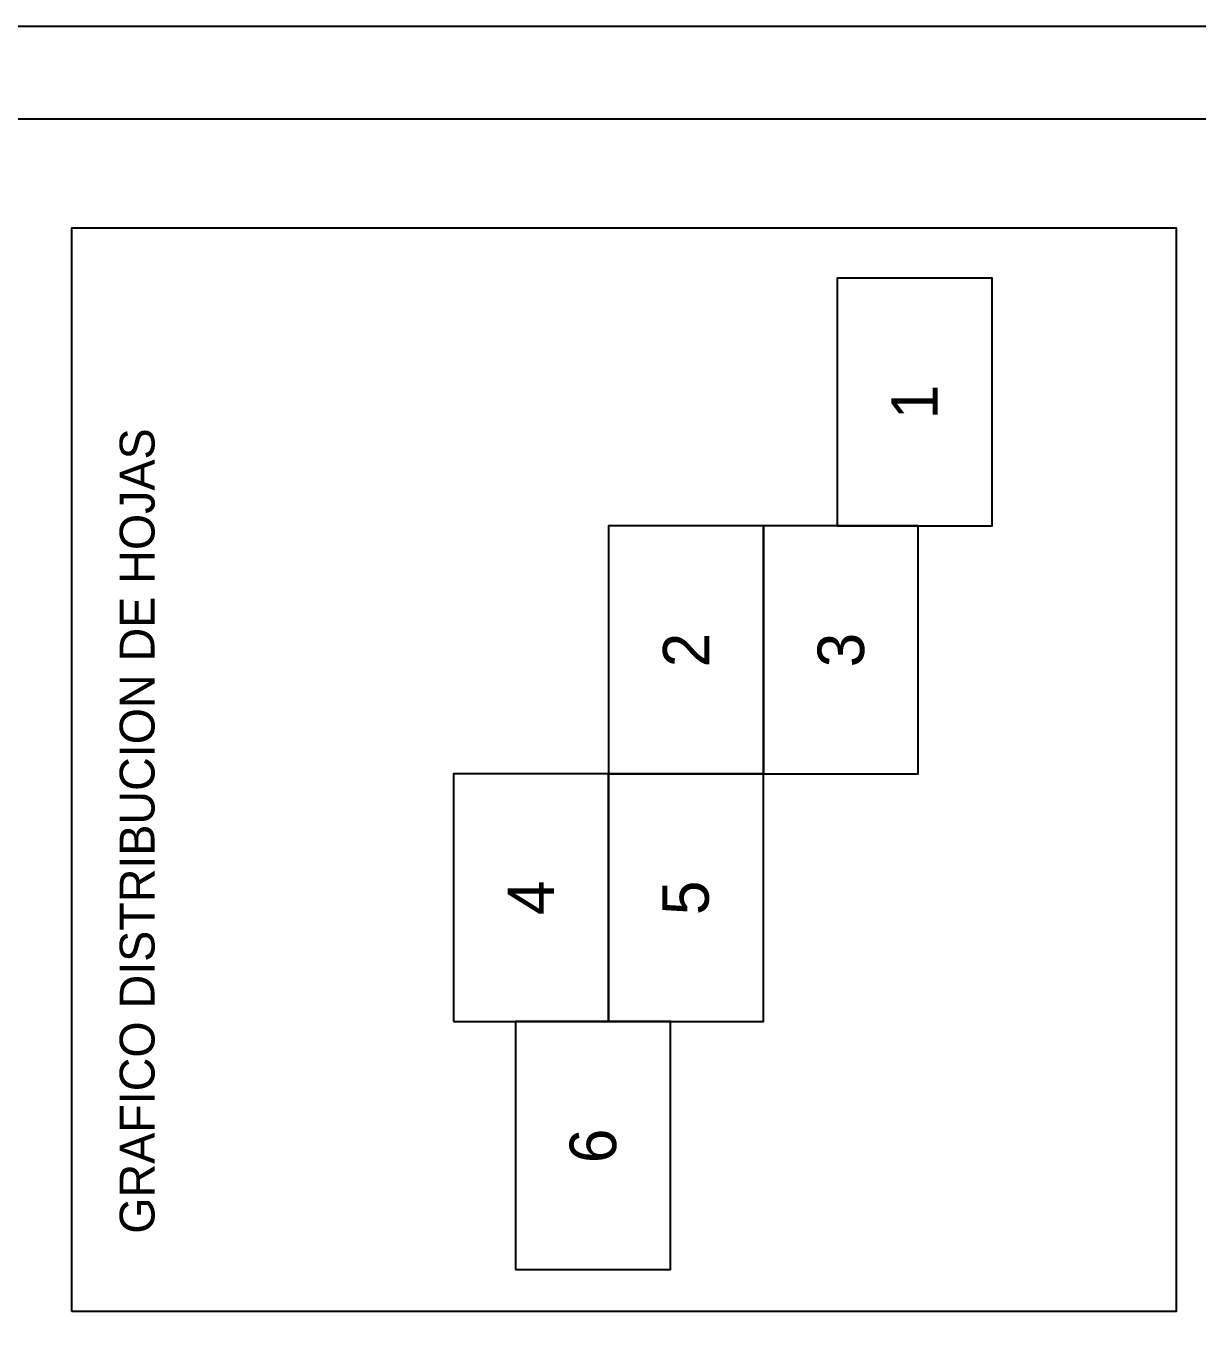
# Model space of a CAD drawing. Extents: x 731854 to 732444, y 4380981 to 4382008.
# Drawn here: x 731986.8 to 732062.4, y 4381922.5 to 4382007.5 of the extents above; entities that cross this region are included whole.
import ezdxf
from ezdxf.enums import TextEntityAlignment as Align

# ---------------------------------------------------------------- set-up
doc = ezdxf.new("R2010")
doc.units = 0
doc.layers.get('0').update_dxf_attribs({"linetype": 'CONTINUOUS'})

msp = doc.modelspace()

# ---------------------------------------------------------------- linework, layer by layer
at = {"color": 0, "linetype": 'CONTINUOUS'}
for points in [[(731989.77, 4381924.54), (731989.77, 4381994.5), (732061.04, 4381994.5), (732061.04, 4381924.54)], [(732039.15, 4381975.25), (732049.15, 4381975.25), (732049.15, 4381991.25), (732039.15, 4381991.25)], [(732024.39, 4381959.25), (732034.39, 4381959.25), (732034.39, 4381975.25), (732024.39, 4381975.25)], [(732034.39, 4381959.25), (732044.39, 4381959.25), (732044.39, 4381975.25), (732034.39, 4381975.25)], [(732014.39, 4381943.25), (732024.39, 4381943.25), (732024.39, 4381959.25), (732014.39, 4381959.25)], [(732024.39, 4381943.25), (732034.39, 4381943.25), (732034.39, 4381959.25), (732024.39, 4381959.25)], [(732018.39, 4381927.25), (732028.39, 4381927.25), (732028.39, 4381943.25), (732018.39, 4381943.25)]]:
    msp.add_lwpolyline(points, close=True, dxfattribs=at)

# ---------------------------------------------------------------- texts
for s, p in [('1', (732044.15, 4381983.25)), ('2', (732029.39, 4381967.24)), ('3', (732039.39, 4381967.24)), ('4', (732019.39, 4381951.24)), ('5', (732029.39, 4381951.24)), ('6', (732023.39, 4381935.23))]:
    msp.add_text(s, height=3, rotation=90, dxfattribs=at).set_placement(p, align=Align.MIDDLE)
msp.add_text('GRAFICO DISTRIBUCION DE HOJAS', height=2.25, rotation=90, dxfattribs=at).set_placement((731995.1, 4381929.56))

# ---------------------------------------------------------------- meshes
mesh = msp.add_polyface(dxfattribs=at)
corners = [(732162.5, 4380981), (731854.5, 4382007.5), (732444, 4380981), (732444, 4382007.5), (731854.5, 4380981)]
mesh.append_faces([[corners[k] for k in face] for face in [(0, 1, 4), (1, 0, 2, 3)]], dxfattribs={"vtx0": -1, "color": 0})
mesh = msp.add_polyface(dxfattribs=at)
corners = [(732145.58, 4381821), (732145.58, 4382001.5), (731864.5, 4382001.5), (731864.5, 4381821)]
mesh.append_faces([[corners[k] for k in face] for face in [(0, 1, 2, 3)]], dxfattribs={"color": 0})

doc.saveas('drawing.dxf')
